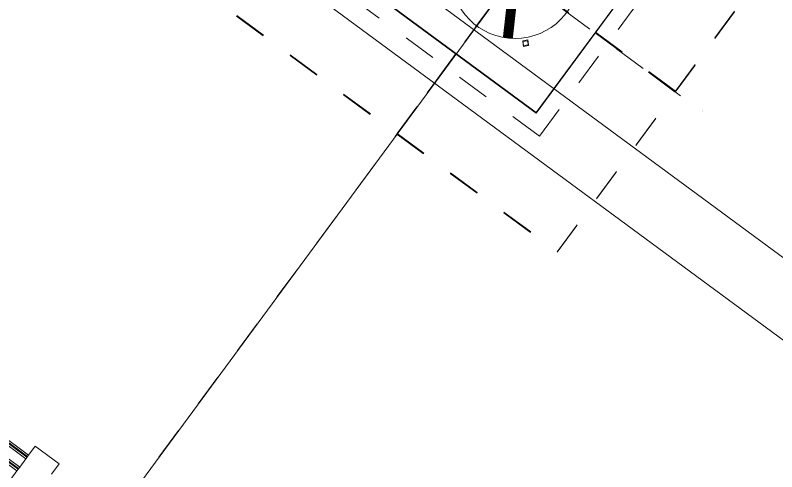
# Model space of a CAD drawing. Header units: metres. Extents: x 432095 to 435012, y 2470938 to 2473256.
# Drawn here: x 433755.655 to 433757.95, y 2471304.813 to 2471306.189 of the extents above; entities that cross this region are included whole.
import ezdxf

# ---------------------------------------------------------------- set-up
doc = ezdxf.new("R2010")
doc.units = ezdxf.units.M
doc.header["$MEASUREMENT"] = 0
for name, pattern in [('MB D$0$DASHDOT', [1, 0.5, -0.25, 0, -0.25]), ('MB D$0$DASHED', [19.05, 12.7, -6.35]), ('MB D$0$HIDDEN', [0.375, 0.25, -0.125])]:
    doc.linetypes.add(name, pattern=pattern)
doc.layers.add('cong trinh tram 110kv', color=7, linetype='Continuous', lineweight=5)
doc.layers.add('MB D$0$net dut du kien lam', color=8, linetype='MB D$0$HIDDEN', lineweight=20)

# ---------------------------------------------------------------- blocks, each defined once
blk = doc.blocks.new('MB D$0$Mong TB')
at = {"layer": 'cong trinh tram 110kv', "linetype": 'MB D$0$HIDDEN', "ltscale": 1.5}
for p, q in [((0, -700.1), (0, 699.9)), ((700, -0.1), (-700, -0.1))]:
    blk.add_line(p, q, dxfattribs=at)
at = {"layer": 'cong trinh tram 110kv', "linetype": 'MB D$0$HIDDEN'}
blk.add_lwpolyline([(-600, -600.1), (600, -600.1), (600, 599.9), (-600, 599.9)], close=True, dxfattribs=at)
at = {"layer": 'cong trinh tram 110kv'}
for points in [[(-300, -300.1), (300, -300.1), (300, 299.9), (-300, 299.9)], [(-150, 160.5), (-139.4, 149.9), (-150, 139.3), (-160.6, 149.9)], [(150, 160.5), (139.4, 149.9), (150, 139.3), (160.6, 149.9)], [(-150, -160.7), (-139.4, -150.1), (-150, -139.5), (-160.6, -150.1)], [(150, -160.7), (139.4, -150.1), (150, -139.5), (160.6, -150.1)]]:
    blk.add_lwpolyline(points, close=True, dxfattribs=at)
blk = doc.blocks.new('MB D$0$CSV')
at = {"layer": 'cong trinh tram 110kv', "linetype": 'MB D$0$DASHDOT', "ltscale": 0.5}
for p, q in [((0, 445.8), (0, -445.8)), ((619.8, 0), (-619.8, 0))]:
    blk.add_line(p, q, dxfattribs=at)
at = {"layer": 'cong trinh tram 110kv', "linetype": 'MB D$0$DASHED'}
blk.add_lwpolyline([(349.8, -349.8), (349.8, -349.8), (349.8, 349.8), (-349.8, 349.8), (-349.8, -349.8), (349.8, -349.8)], dxfattribs=at)
at = {"layer": 'cong trinh tram 110kv', "linetype": 'ByBlock', "ltscale": 0.1, "const_width": 30}
for points in [[(-45.4, 78.6), (-97.2, 168.3)], [(90.7, 0), (194.4, 0)], [(-45.4, -78.6), (-97.2, -168.3)]]:
    blk.add_lwpolyline(points, dxfattribs=at)
at = {"layer": 'cong trinh tram 110kv', "linetype": 'ByBlock', "ltscale": 0.1}
for points in [[(-30.9, 41.5), (33.1, 41.5), (33.1, -41.5), (-30.9, -41.5)], [(-30.9, -41.5), (-14.4, -41.5), (-14.4, 41.5), (-30.9, 41.5)], [(-30.9, 19), (24.1, 19), (24.1, 9.9), (-30.9, 9.9)], [(-30.9, -19), (24.1, -19), (24.1, -9.9), (-30.9, -9.9)]]:
    blk.add_lwpolyline(points, close=True, dxfattribs=at)
for radius in [194.4, 90.7, 56.4]:
    blk.add_circle((0, 0), radius, dxfattribs=at)
blk = doc.blocks.new('MB D$0$MBA 63')
at = {"layer": 'MB D$0$net dut du kien lam', "color": 8, "linetype": 'MB D$0$DASHDOT', "ltscale": 0.5}
blk.add_line((106699.6, 30512.3), (98099.6, 30512.3), dxfattribs=at)
at = {"layer": 'MB D$0$net dut du kien lam', "color": 0, "linetype": 'ByBlock', "ltscale": 3}
for points in [[(106699.6, 25012.3), (106699.6, 36012.3), (98099.6, 36012.3), (98099.6, 25012.3)], [(106499.6, 25212.3), (106499.6, 35812.3), (98299.6, 35812.3), (98299.6, 25212.3)]]:
    blk.add_lwpolyline(points, close=True, dxfattribs=at)
blk = doc.blocks.new('MB D$0$mba 1')
at = {"layer": 'cong trinh tram 110kv'}
for p, q in [((-18222.7, 3802.4), (-18222.7, 3761.4)), ((-18386.6, 3766.4), (-18222.7, 3766.4)), ((-18222.7, 3760.6), (-18397.7, 3760.6)), ((-18397.7, 3758.2), (-18222.7, 3758.2)), ((-18222.7, 3752.4), (-18386.6, 3752.4)), ((-18222.7, 3761.4), (-18222.7, 3757.4)), ((-18222.7, 3758.2), (-18222.7, 3760.6)), ((-18222.7, 3757.4), (-18222.7, 3716.4)), ((-18386.6, 3721.4), (-18222.7, 3721.4)), ((-18222.7, 3715.6), (-18397.7, 3715.6)), ((-18397.7, 3713.2), (-18222.7, 3713.2)), ((-18222.7, 3707.4), (-18386.6, 3707.4)), ((-18222.7, 3716.4), (-18222.7, 3712.4)), ((-18222.7, 3713.2), (-18222.7, 3715.6)), ((-18222.7, 3712.4), (-18222.7, 3674.4)), ((-18132.7, 3712.4), (-18132.7, 3674.4)), ((-18222.7, 3674.4), (-18132.7, 3674.4))]:
    blk.add_line(p, q, dxfattribs=at)

msp = doc.modelspace()

# ---------------------------------------------------------------- linework, layer by layer
at = {"layer": 'cong trinh tram 110kv'}
msp.add_lwpolyline([(433758.1989, 2471307.7223), (433757.1327, 2471306.2745), (433754.8993, 2471303.2435)], dxfattribs=at)

# ---------------------------------------------------------------- block references
at = {"layer": 'cong trinh tram 110kv', "zscale": 0.001}
for name, p, xscale, yscale, rotation in [('MB D$0$MBA 63', (433790.6662, 2471403.2202), 0.001000000045165598, 0.00100000003283925, 233.6153637256497), ('MB D$0$mba 1', (433772.565, 2471297.0384), -0.001000000032834317, 0.00100000003283925, 143.6153590623919), ('MB D$0$Mong TB', (433757.1611, 2471306.3131), 0.001000000032834317, 0.001000000032834317, 143.6153590623919), ('MB D$0$Mong TB', (433757.1617, 2471306.3153), 0.001000000032834317, 0.001000000032834317, 143.6153590623919), ('MB D$0$CSV', (433757.1612, 2471306.3132), -0.001000000032834317, 0.00100000003283925, 323.6153590623919)]:
    msp.add_blockref(name, p, dxfattribs=dict(at, xscale=xscale, yscale=yscale, rotation=rotation))

doc.saveas('drawing.dxf')
